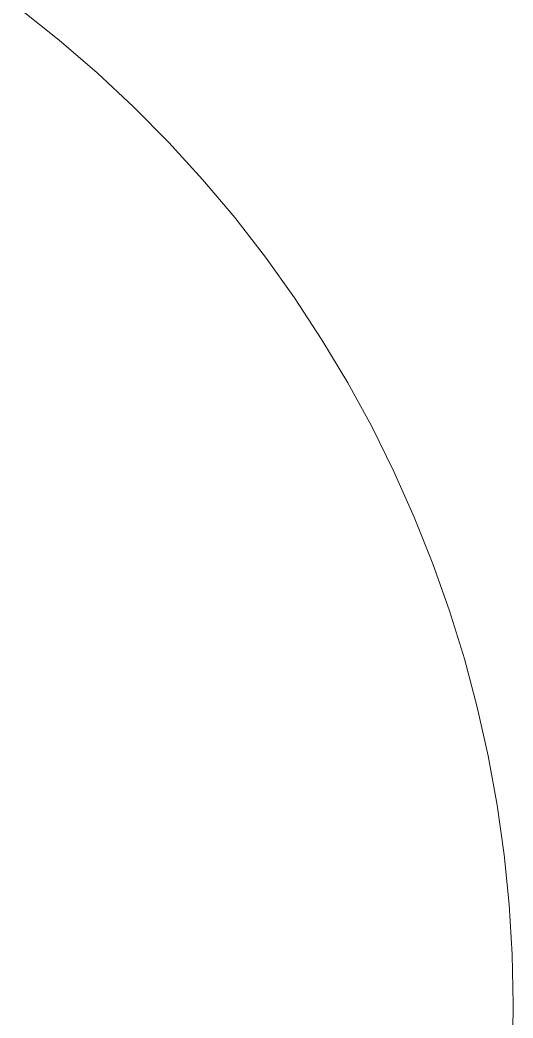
# Model space of a CAD drawing. Header units: millimetres. Extents: x 79795 to 317870, y -36033 to 97293.
# Drawn here: x 159227.4 to 159385.1, y 12301.3 to 12620.3 of the extents above; entities that cross this region are included whole.
import ezdxf

# ---------------------------------------------------------------- set-up
doc = ezdxf.new("R2010")
doc.units = ezdxf.units.MM
doc.header["$MEASUREMENT"] = 0
doc.layers.add('I-FURN', color=8, linetype='CONTINUOUS', lineweight=9)

msp = doc.modelspace()

# ---------------------------------------------------------------- linework, layer by layer
at = {"layer": 'I-FURN'}
for p, q in [((159239.95, 12613.87), (159227.42, 12623.81)), ((159252.08, 12603.43), (159239.95, 12613.87)), ((159263.78, 12592.52), (159252.08, 12603.43)), ((159275.03, 12581.14), (159263.78, 12592.52)), ((159285.82, 12569.33), (159275.03, 12581.14)), ((159296.12, 12557.09), (159285.82, 12569.33)), ((159305.93, 12544.45), (159296.12, 12557.09)), ((159315.23, 12531.43), (159305.93, 12544.45)), ((159324, 12518.05), (159315.23, 12531.43)), ((159332.22, 12504.33), (159324, 12518.05)), ((159339.89, 12490.29), (159332.22, 12504.33)), ((159346.99, 12475.95), (159339.89, 12490.29)), ((159353.52, 12461.34), (159346.99, 12475.95)), ((159359.45, 12446.48), (159353.52, 12461.34)), ((159364.79, 12431.4), (159359.45, 12446.48)), ((159369.52, 12416.12), (159364.79, 12431.4)), ((159373.63, 12400.66), (159369.52, 12416.12)), ((159377.12, 12385.04), (159373.63, 12400.66)), ((159379.98, 12369.3), (159377.12, 12385.04)), ((159382.22, 12353.46), (159379.98, 12369.3)), ((159383.81, 12337.54), (159382.22, 12353.46)), ((159384.77, 12321.57), (159383.81, 12337.54)), ((159385.09, 12305.57), (159384.77, 12321.57)), ((159385, 12296.94), (159385.09, 12305.57))]:
    msp.add_line(p, q, dxfattribs=at)

doc.saveas('drawing.dxf')
